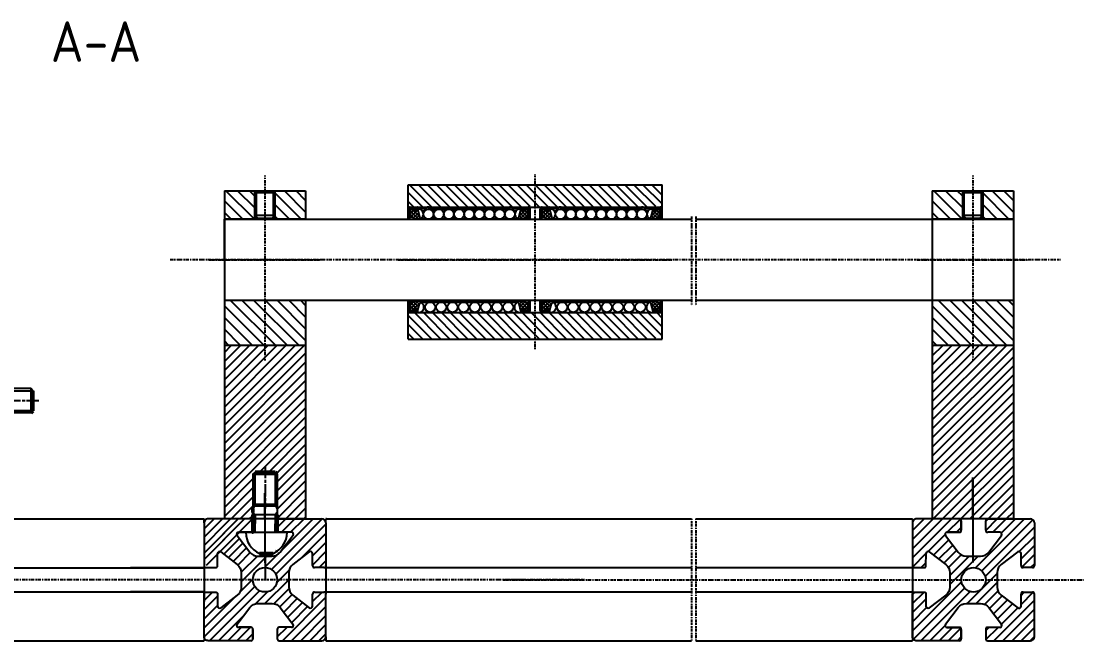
# Model space of a CAD drawing. Header units: millimetres. Extents: x -3388 to 4307, y 243 to 4457.
# Drawn here: x -15 to 508, y 1358 to 1663 of the extents above; entities that cross this region are included whole.
import ezdxf

# ---------------------------------------------------------------- set-up
doc = ezdxf.new("R2010")
doc.units = ezdxf.units.MM
for name, pattern in [('AM_ISO08W050', [18, 12, -1.5, 3, -1.5]), ('AM_ISO08W050x2', [9, 6, -0.75, 1.5, -0.75]), ('AUSGEZOGEN', [0]), ('STRICHPUNKT', [1, 0.5, -0.25, 0, -0.25])]:
    doc.linetypes.add(name, pattern=pattern)
for name, color, linetype, lineweight in [('AM_0N', 7, 'Continuous', 50), ('AM_4N', 3, 'Continuous', 25), ('AM_7N', 4, 'AM_ISO08W050', 25), ('osie', 2, 'STRICHPUNKT', 25)]:
    doc.layers.add(name, color=color, linetype=linetype, lineweight=lineweight)
for name, color, linetype in [('L2STAR', 2, 'AUSGEZOGEN'), ('L5STAR', 7, 'AUSGEZOGEN'), ('M2STAR', 2, 'STRICHPUNKT'), ('S2STAR', 2, 'AUSGEZOGEN')]:
    doc.layers.add(name, color=color, linetype=linetype)
doc.styles.get("Standard").update_dxf_attribs({"font": 'geniso.shx'})

# ---------------------------------------------------------------- blocks, each defined once
blk = doc.blocks.new('R102924044_11')
at = {"layer": 'L5STAR'}
for p, q in [((-62.5, 76), (62.5, 76)), ((-62.5, 59), (-62.5, 76)), ((62.5, 59), (62.5, 76)), ((-62.5, 65), (62.5, 65)), ((-61.75, 59), (-61.75, 63.75)), ((-57.5, 64.25), (-61.25, 64.25)), ((-60.75, 64.25), (-60.65, 63.87)), ((-57.8, 63.5), (-60.17, 63.5)), ((-58, 64.25), (-58, 65)), ((-58, 64.25), (-56.59, 59)), ((-52.5, 64), (-12.5, 64)), ((-7, 64.25), (-8.41, 59)), ((-7.5, 64.25), (-3.75, 64.25)), ((-7.2, 63.5), (-4.83, 63.5)), ((-7, 64.25), (-7, 65)), ((-4.25, 64.25), (-4.35, 63.87)), ((-3.25, 59), (-3.25, 63.75)), ((-2.5, 59), (-2.5, 64)), ((2.5, 59), (2.5, 64)), ((3.25, 59), (3.25, 63.75)), ((7.5, 64.25), (3.75, 64.25)), ((4.25, 64.25), (4.35, 63.87)), ((7.2, 63.5), (4.83, 63.5)), ((7, 64.25), (7, 65)), ((7, 64.25), (8.41, 59)), ((12.5, 64), (52.5, 64)), ((58, 64.25), (56.59, 59)), ((57.5, 64.25), (61.25, 64.25)), ((57.8, 63.5), (60.17, 63.5)), ((58, 64.25), (58, 65)), ((60.75, 64.25), (60.65, 63.87)), ((61.75, 59), (61.75, 63.75)), ((-62.5, 59.25), (-61.75, 59.25)), ((-60.63, 60), (-61.75, 60)), ((-60.15, 59.63), (-59.98, 59)), ((-60.05, 59.25), (-56.66, 59.25)), ((-56.41, 59.25), (-53.59, 59.25)), ((-51.41, 59.25), (-48.59, 59.25)), ((-46.41, 59.25), (-43.59, 59.25)), ((-41.41, 59.25), (-38.59, 59.25)), ((-36.41, 59.25), (-33.59, 59.25)), ((-31.41, 59.25), (-28.59, 59.25)), ((-26.41, 59.25), (-23.59, 59.25)), ((-21.41, 59.25), (-18.59, 59.25)), ((-16.41, 59.25), (-13.59, 59.25)), ((-11.41, 59.25), (-8.59, 59.25)), ((-8.34, 59.25), (-4.95, 59.25)), ((-4.85, 59.63), (-5.02, 59)), ((-4.37, 60), (-3.25, 60)), ((-3.25, 59.25), (-2.5, 59.25)), ((2.5, 59.25), (3.25, 59.25)), ((4.37, 60), (3.25, 60)), ((4.85, 59.63), (5.02, 59)), ((4.95, 59.25), (8.34, 59.25)), ((8.59, 59.25), (11.41, 59.25)), ((13.59, 59.25), (16.41, 59.25)), ((18.59, 59.25), (21.41, 59.25)), ((23.59, 59.25), (26.41, 59.25)), ((28.59, 59.25), (31.41, 59.25)), ((33.59, 59.25), (36.41, 59.25)), ((38.59, 59.25), (41.41, 59.25)), ((43.59, 59.25), (46.41, 59.25)), ((48.59, 59.25), (51.41, 59.25)), ((53.59, 59.25), (56.41, 59.25)), ((56.66, 59.25), (60.05, 59.25)), ((60.15, 59.63), (59.98, 59)), ((60.63, 60), (61.75, 60)), ((61.75, 59.25), (62.5, 59.25)), ((-62.5, 0), (-62.5, 19)), ((-62.5, 18.75), (-61.75, 18.75)), ((-61.75, 19), (-61.75, 14.25)), ((-60.63, 18), (-61.75, 18)), ((-60.15, 18.37), (-59.98, 19)), ((-60.05, 18.75), (-4.95, 18.75)), ((-58, 13.75), (-57.02, 17.4)), ((-56.06, 18.14), (-8.94, 18.14)), ((-7, 13.75), (-7.98, 17.4)), ((-4.85, 18.37), (-5.02, 19)), ((-4.37, 18), (-3.25, 18)), ((-3.25, 19), (-3.25, 14.25)), ((-3.25, 18.75), (-2.5, 18.75)), ((-2.5, 14), (-2.5, 19)), ((2.5, 14), (2.5, 19)), ((2.5, 18.75), (3.25, 18.75)), ((3.25, 19), (3.25, 14.25)), ((4.37, 18), (3.25, 18)), ((4.85, 18.37), (5.02, 19)), ((4.95, 18.75), (60.05, 18.75)), ((7, 13.75), (7.98, 17.4)), ((8.94, 18.14), (56.06, 18.14)), ((58, 13.75), (57.02, 17.4)), ((60.15, 18.37), (59.98, 19)), ((60.63, 18), (61.75, 18)), ((61.75, 19), (61.75, 14.25)), ((61.75, 18.75), (62.5, 18.75)), ((62.5, 0), (62.5, 19)), ((-62.5, 13), (62.5, 13)), ((-58, 13.75), (-61.25, 13.75)), ((-60.75, 13.75), (-60.65, 14.13)), ((-57.8, 14.5), (-60.17, 14.5)), ((-58, 13.75), (-58, 13)), ((-56.75, 13.19), (-56.75, 13)), ((-8.25, 13.19), (-8.25, 13)), ((-7.2, 14.5), (-4.83, 14.5)), ((-7, 13.75), (-7, 13)), ((-7, 13.75), (-3.75, 13.75)), ((-4.25, 13.75), (-4.35, 14.13)), ((7, 13.75), (3.75, 13.75)), ((4.25, 13.75), (4.35, 14.13)), ((7.2, 14.5), (4.83, 14.5)), ((7, 13.75), (7, 13)), ((8.25, 13.19), (8.25, 13)), ((56.75, 13.19), (56.75, 13)), ((57.8, 14.5), (60.17, 14.5)), ((58, 13.75), (58, 13)), ((58, 13.75), (61.25, 13.75)), ((60.75, 13.75), (60.65, 14.13)), ((-62.5, 0), (62.5, 0))]:
    blk.add_line(p, q, dxfattribs=at)
for centre in [(-52.5, 61.5), (-47.5, 61.5), (-42.5, 61.5), (-37.5, 61.5), (-32.5, 61.5), (-27.5, 61.5), (-22.5, 61.5), (-17.5, 61.5), (-12.5, 61.5), (12.5, 61.5), (17.5, 61.5), (22.5, 61.5), (27.5, 61.5), (32.5, 61.5), (37.5, 61.5), (42.5, 61.5), (47.5, 61.5), (52.5, 61.5), (-51.75, 15.64), (-46.25, 15.64), (-40.75, 15.64), (-35.25, 15.64), (-29.75, 15.64), (-24.25, 15.64), (-18.75, 15.64), (-13.25, 15.64), (13.25, 15.64), (18.75, 15.64), (24.25, 15.64), (29.75, 15.64), (35.25, 15.64), (40.75, 15.64), (46.25, 15.64), (51.75, 15.64)]:
    blk.add_circle(centre, 2.5, dxfattribs=at)
for centre, radius, start, end in [((-61.5, 64), 1, 90, 180), ((-61.25, 63.75), 0.5, 90, 180), ((-60.17, 64), 0.5, 195, 270), ((-57.5, 61.5), 2.5, 290.2508, 99.7492), ((-57.5, 79.25), 15, 270, 286.835), ((-57.5, 79.25), 15.94, 275.8794, 285.732), ((-52.43, 62.5), 2.5, 90, 106.835), ((-52, 64.5), 0.5, 90, 270), ((-13, 64.5), 0.5, 270, 90), ((-12.57, 62.5), 2.5, 73.165, 90), ((-7.5, 79.25), 15, 253.165, 270), ((-7.5, 79.25), 15.94, 254.268, 264.1206), ((-7.5, 61.5), 2.5, 80.2508, 249.7492), ((-4.83, 64), 0.5, 270, 345), ((-3.75, 63.75), 0.5, 0, 90), ((-3.5, 64), 1, 0, 90), ((3.5, 64), 1, 90, 180), ((3.75, 63.75), 0.5, 90, 180), ((4.83, 64), 0.5, 195, 270), ((7.5, 61.5), 2.5, 290.2508, 99.7492), ((7.5, 79.25), 15, 270, 286.835), ((7.5, 79.25), 15.94, 275.8794, 285.732), ((12.57, 62.5), 2.5, 90, 106.835), ((13, 64.5), 0.5, 90, 270), ((52, 64.5), 0.5, 270, 90), ((52.43, 62.5), 2.5, 73.165, 90), ((57.5, 79.25), 15, 253.165, 270), ((57.5, 79.25), 15.94, 254.268, 264.1206), ((57.5, 61.5), 2.5, 80.2508, 249.7492), ((60.17, 64), 0.5, 270, 345), ((61.25, 63.75), 0.5, 0, 90), ((61.5, 64), 1, 0, 90), ((-60.63, 59.5), 0.5, 15, 90), ((-4.37, 59.5), 0.5, 90, 165), ((4.37, 59.5), 0.5, 15, 90), ((60.63, 59.5), 0.5, 90, 165), ((-60.63, 18.5), 0.5, 270, 345), ((-57.25, 15.64), 2.5, 252.5424, 72.8805), ((-56.06, 17.14), 1, 90, 165), ((-7.75, 15.64), 2.5, 107.1195, 287.4576), ((-8.94, 17.14), 1, 15, 90), ((-4.37, 18.5), 0.5, 195, 270), ((4.37, 18.5), 0.5, 270, 345), ((7.75, 15.64), 2.5, 252.5424, 72.8805), ((8.94, 17.14), 1, 90, 165), ((57.25, 15.64), 2.5, 107.1195, 287.4576), ((56.06, 17.14), 1, 15, 90), ((60.63, 18.5), 0.5, 195, 270), ((-61.5, 14), 1, 180, 270), ((-61.25, 14.25), 0.5, 180, 270), ((-60.17, 14), 0.5, 90, 165), ((-4.83, 14), 0.5, 15, 90), ((-3.75, 14.25), 0.5, 270, 0), ((-3.5, 14), 1, 270, 0), ((3.5, 14), 1, 180, 270), ((3.75, 14.25), 0.5, 180, 270), ((4.83, 14), 0.5, 90, 165), ((60.17, 14), 0.5, 15, 90), ((61.25, 14.25), 0.5, 270, 0), ((61.5, 14), 1, 270, 0)]:
    blk.add_arc(centre, radius, start, end, dxfattribs=at)
at = {"layer": 'M2STAR'}
for p, q in [((0, -5), (0, 81)), ((-67.5, 39), (67.5, 39))]:
    blk.add_line(p, q, dxfattribs=at)
at = {"layer": 'S2STAR'}
for p, q in [((-50.89, 65), (-61.89, 76)), ((-46.47, 65), (-57.47, 76)), ((-42.05, 65), (-53.05, 76)), ((-37.63, 65), (-48.63, 76)), ((-33.21, 65), (-44.21, 76)), ((-28.79, 65), (-39.79, 76)), ((-24.37, 65), (-35.37, 76)), ((-19.95, 65), (-30.95, 76)), ((-15.53, 65), (-26.53, 76)), ((-11.11, 65), (-22.11, 76)), ((-6.69, 65), (-17.69, 76)), ((-2.5, 65.23), (-13.27, 76)), ((2.15, 65), (-8.85, 76)), ((6.57, 65), (-4.43, 76)), ((10.99, 65), (-0.01, 76)), ((15.41, 65), (4.41, 76)), ((19.82, 65), (8.82, 76)), ((24.24, 65), (13.24, 76)), ((28.66, 65), (17.66, 76)), ((33.08, 65), (22.08, 76)), ((37.5, 65), (26.5, 76)), ((41.92, 65), (30.92, 76)), ((46.34, 65), (35.34, 76)), ((50.76, 65), (39.76, 76)), ((55.18, 65), (44.18, 76)), ((59.37, 65.23), (48.6, 76)), ((62.5, 66.52), (53.02, 76)), ((62.5, 70.94), (57.44, 76)), ((62.5, 75.36), (61.86, 76)), ((-55.31, 65), (-62.5, 72.19)), ((-59.72, 65), (-62.5, 67.78)), ((-61.75, 62.5), (-62.5, 63.25)), ((-61.75, 63.39), (-62.43, 64.07)), ((-61.59, 64.11), (-62.2, 64.72)), ((-61.75, 63.22), (-60.74, 64.23)), ((-61.75, 61.45), (-59.7, 63.5)), ((-57.62, 59.25), (-61.75, 63.38)), ((-60.85, 64.25), (-61.55, 64.95)), ((-61.44, 60), (-57.94, 63.5)), ((-60.71, 64.11), (-60.85, 64.25)), ((-59.96, 64.25), (-60.71, 65)), ((-56.96, 60.36), (-60.1, 63.5)), ((-59.08, 64.25), (-59.83, 65)), ((-58.19, 64.25), (-58.94, 65)), ((-57.6, 62.77), (-58.33, 63.5)), ((-58, 64.94), (-58.06, 65)), ((-52.48, 64.36), (-51.84, 65)), ((-51.78, 64), (-50.78, 65)), ((-50.72, 64), (-49.72, 65)), ((-49.66, 64), (-48.66, 65)), ((-48.59, 64), (-47.59, 65)), ((-47.53, 64), (-46.53, 65)), ((-46.47, 64), (-45.47, 65)), ((-45.41, 64), (-44.41, 65)), ((-44.35, 64), (-43.35, 65)), ((-43.29, 64), (-42.29, 65)), ((-42.23, 64), (-41.23, 65)), ((-41.17, 64), (-40.17, 65)), ((-40.11, 64), (-39.11, 65)), ((-39.05, 64), (-38.05, 65)), ((-37.99, 64), (-36.99, 65)), ((-36.93, 64), (-35.93, 65)), ((-35.87, 64), (-34.87, 65)), ((-34.81, 64), (-33.81, 65)), ((-33.75, 64), (-32.75, 65)), ((-32.69, 64), (-31.69, 65)), ((-31.62, 64), (-30.62, 65)), ((-30.56, 64), (-29.56, 65)), ((-29.5, 64), (-28.5, 65)), ((-28.44, 64), (-27.44, 65)), ((-27.38, 64), (-26.38, 65)), ((-26.32, 64), (-25.32, 65)), ((-25.26, 64), (-24.26, 65)), ((-24.2, 64), (-23.2, 65)), ((-23.14, 64), (-22.14, 65)), ((-22.08, 64), (-21.08, 65)), ((-21.02, 64), (-20.02, 65)), ((-19.96, 64), (-18.96, 65)), ((-18.9, 64), (-17.9, 65)), ((-17.84, 64), (-16.84, 65)), ((-16.78, 64), (-15.78, 65)), ((-15.71, 64), (-14.71, 65)), ((-14.65, 64), (-13.65, 65)), ((-13.59, 64), (-12.7, 64.9)), ((-8.04, 60.36), (-4.9, 63.5)), ((-7.4, 62.77), (-6.67, 63.5)), ((-7.38, 59.25), (-3.25, 63.38)), ((-3.56, 60), (-7.06, 63.5)), ((-6.93, 64.25), (-7, 64.32)), ((-6.05, 64.25), (-6.8, 65)), ((-5.16, 64.25), (-5.91, 65)), ((-3.25, 61.45), (-5.3, 63.5)), ((-4.28, 64.25), (-5.03, 65)), ((-4.29, 64.11), (-4.15, 64.25)), ((-3.25, 63.22), (-4.26, 64.23)), ((-2.5, 63.36), (-4.14, 65)), ((-2.5, 62.47), (-3.25, 63.22)), ((3.25, 62.5), (2.5, 63.25)), ((3.25, 63.39), (2.57, 64.07)), ((3.41, 64.11), (2.8, 64.72)), ((3.25, 63.22), (4.26, 64.23)), ((3.25, 61.45), (5.3, 63.5)), ((7.38, 59.25), (3.25, 63.38)), ((4.15, 64.25), (3.45, 64.95)), ((3.56, 60), (7.06, 63.5)), ((4.29, 64.11), (4.15, 64.25)), ((5.04, 64.25), (4.29, 65)), ((8.04, 60.36), (4.9, 63.5)), ((5.92, 64.25), (5.17, 65)), ((6.81, 64.25), (6.06, 65)), ((7.4, 62.77), (6.67, 63.5)), ((7, 64.94), (6.94, 65)), ((12.52, 64.36), (13.16, 65)), ((13.22, 64), (14.22, 65)), ((14.28, 64), (15.28, 65)), ((15.34, 64), (16.34, 65)), ((16.41, 64), (17.41, 65)), ((17.47, 64), (18.47, 65)), ((18.53, 64), (19.53, 65)), ((19.59, 64), (20.59, 65)), ((20.65, 64), (21.65, 65)), ((21.71, 64), (22.71, 65)), ((22.77, 64), (23.77, 65)), ((23.83, 64), (24.83, 65)), ((24.89, 64), (25.89, 65)), ((25.95, 64), (26.95, 65)), ((27.01, 64), (28.01, 65)), ((28.07, 64), (29.07, 65)), ((29.13, 64), (30.13, 65)), ((30.19, 64), (31.19, 65)), ((31.25, 64), (32.25, 65)), ((32.31, 64), (33.31, 65)), ((33.38, 64), (34.38, 65)), ((34.44, 64), (35.44, 65)), ((35.5, 64), (36.5, 65)), ((36.56, 64), (37.56, 65)), ((37.62, 64), (38.62, 65)), ((38.68, 64), (39.68, 65)), ((39.74, 64), (40.74, 65)), ((40.8, 64), (41.8, 65)), ((41.86, 64), (42.86, 65)), ((42.92, 64), (43.92, 65)), ((43.98, 64), (44.98, 65)), ((45.04, 64), (46.04, 65)), ((46.1, 64), (47.1, 65)), ((47.16, 64), (48.16, 65)), ((48.22, 64), (49.22, 65)), ((49.29, 64), (50.29, 65)), ((50.35, 64), (51.35, 65)), ((51.41, 64), (52.3, 64.9)), ((56.96, 60.36), (60.1, 63.5)), ((57.6, 62.77), (58.33, 63.5)), ((57.62, 59.25), (61.75, 63.38)), ((61.44, 60), (57.94, 63.5)), ((58.07, 64.25), (58, 64.32)), ((58.95, 64.25), (58.2, 65)), ((59.84, 64.25), (59.09, 65)), ((61.75, 61.45), (59.7, 63.5)), ((60.72, 64.25), (59.97, 65)), ((60.71, 64.11), (60.85, 64.25)), ((61.75, 63.22), (60.74, 64.23)), ((62.5, 63.36), (60.86, 65)), ((62.5, 62.47), (61.75, 63.22)), ((-61.75, 61.62), (-62.5, 62.37)), ((-61.75, 60.73), (-62.5, 61.48)), ((-61.75, 59.85), (-62.5, 60.6)), ((-62.03, 59.25), (-62.5, 59.72)), ((-59.38, 59.25), (-61.75, 61.62)), ((-60.13, 59.54), (-57.45, 62.21)), ((-58.65, 59.25), (-57.08, 60.82)), ((-56.88, 59.25), (-56.71, 59.43)), ((-8.12, 59.25), (-8.29, 59.43)), ((-6.35, 59.25), (-7.92, 60.82)), ((-4.87, 59.54), (-7.55, 62.21)), ((-5.62, 59.25), (-3.25, 61.62)), ((-2.5, 61.59), (-3.25, 62.34)), ((-2.5, 60.7), (-3.25, 61.45)), ((-2.5, 59.82), (-3.25, 60.57)), ((-2.81, 59.25), (-3.25, 59.69)), ((3.25, 61.62), (2.5, 62.37)), ((3.25, 60.73), (2.5, 61.48)), ((3.25, 59.85), (2.5, 60.6)), ((2.97, 59.25), (2.5, 59.72)), ((5.62, 59.25), (3.25, 61.62)), ((4.87, 59.54), (7.55, 62.21)), ((6.35, 59.25), (7.92, 60.82)), ((8.12, 59.25), (8.29, 59.43)), ((56.88, 59.25), (56.71, 59.43)), ((58.65, 59.25), (57.08, 60.82)), ((60.13, 59.54), (57.45, 62.21)), ((59.38, 59.25), (61.75, 61.62)), ((62.5, 61.59), (61.75, 62.34)), ((62.5, 60.7), (61.75, 61.45)), ((62.5, 59.82), (61.75, 60.57)), ((62.19, 59.25), (61.75, 59.69)), ((-61.75, 17.42), (-62.5, 18.17)), ((-61.75, 16.54), (-62.5, 17.29)), ((-61.75, 15.66), (-62.5, 16.41)), ((-61.75, 18.31), (-62.19, 18.75)), ((-57.62, 18.75), (-61.75, 14.62)), ((-59.38, 18.75), (-61.75, 16.38)), ((-61.75, 16.55), (-59.7, 14.5)), ((-61.44, 18), (-57.94, 14.5)), ((-60.13, 18.46), (-57.45, 15.79)), ((-56.85, 17.75), (-60.1, 14.5)), ((-58.65, 18.75), (-57.08, 17.18)), ((-56.88, 18.75), (-56.25, 18.12)), ((-55.85, 18.75), (-56.67, 17.93)), ((-55.12, 18.75), (-54.51, 18.14)), ((-54.08, 18.75), (-54.69, 18.14)), ((-53.35, 18.75), (-52.74, 18.14)), ((-52.31, 18.75), (-52.92, 18.14)), ((-51.58, 18.75), (-50.97, 18.14)), ((-50.55, 18.75), (-51.16, 18.14)), ((-49.81, 18.75), (-49.2, 18.14)), ((-48.78, 18.75), (-49.39, 18.14)), ((-48.04, 18.75), (-47.43, 18.14)), ((-47.01, 18.75), (-47.62, 18.14)), ((-46.28, 18.75), (-45.67, 18.14)), ((-45.24, 18.75), (-45.85, 18.14)), ((-44.51, 18.75), (-43.9, 18.14)), ((-43.47, 18.75), (-44.09, 18.14)), ((-42.74, 18.75), (-42.13, 18.14)), ((-41.71, 18.75), (-42.32, 18.14)), ((-40.97, 18.75), (-40.36, 18.14)), ((-39.94, 18.75), (-40.55, 18.14)), ((-39.21, 18.75), (-38.6, 18.14)), ((-38.17, 18.75), (-38.78, 18.14)), ((-37.44, 18.75), (-36.83, 18.14)), ((-36.4, 18.75), (-37.01, 18.14)), ((-35.67, 18.75), (-35.06, 18.14)), ((-34.64, 18.75), (-35.25, 18.14)), ((-33.9, 18.75), (-33.29, 18.14)), ((-32.87, 18.75), (-33.48, 18.14)), ((-32.14, 18.75), (-31.52, 18.14)), ((-31.1, 18.75), (-31.71, 18.14)), ((-30.37, 18.75), (-29.76, 18.14)), ((-29.33, 18.75), (-29.94, 18.14)), ((-28.6, 18.75), (-27.99, 18.14)), ((-27.56, 18.75), (-28.18, 18.14)), ((-26.83, 18.75), (-26.22, 18.14)), ((-25.8, 18.75), (-26.41, 18.14)), ((-25.06, 18.75), (-24.45, 18.14)), ((-24.03, 18.75), (-24.64, 18.14)), ((-23.3, 18.75), (-22.69, 18.14)), ((-22.26, 18.75), (-22.87, 18.14)), ((-21.53, 18.75), (-20.92, 18.14)), ((-20.49, 18.75), (-21.1, 18.14)), ((-19.76, 18.75), (-19.15, 18.14)), ((-18.73, 18.75), (-19.34, 18.14)), ((-17.99, 18.75), (-17.38, 18.14)), ((-16.96, 18.75), (-17.57, 18.14)), ((-16.23, 18.75), (-15.61, 18.14)), ((-15.19, 18.75), (-15.8, 18.14)), ((-14.46, 18.75), (-13.85, 18.14)), ((-13.42, 18.75), (-14.03, 18.14)), ((-12.69, 18.75), (-12.08, 18.14)), ((-11.66, 18.75), (-12.27, 18.14)), ((-10.92, 18.75), (-10.31, 18.14)), ((-9.89, 18.75), (-10.5, 18.14)), ((-9.15, 18.75), (-8.34, 17.94)), ((-8.12, 18.75), (-8.73, 18.14)), ((-8.14, 17.74), (-4.9, 14.5)), ((-6.35, 18.75), (-7.92, 17.18)), ((-4.87, 18.46), (-7.55, 15.79)), ((-7.39, 18.75), (-3.25, 14.61)), ((-3.57, 18), (-7.07, 14.5)), ((-5.62, 18.75), (-3.25, 16.38)), ((-3.25, 16.55), (-5.3, 14.5)), ((-2.5, 17.39), (-3.25, 18.14)), ((-2.5, 16.51), (-3.25, 17.26)), ((-2.5, 15.63), (-3.25, 16.38)), ((-2.5, 18.28), (-2.97, 18.75)), ((3.25, 17.42), (2.5, 18.17)), ((3.25, 16.54), (2.5, 17.29)), ((3.25, 15.66), (2.5, 16.41)), ((3.25, 18.31), (2.81, 18.75)), ((5.62, 18.75), (3.25, 16.38)), ((7.38, 18.75), (3.25, 14.62)), ((3.25, 16.55), (5.3, 14.5)), ((3.56, 18), (7.06, 14.5)), ((4.87, 18.46), (7.55, 15.79)), ((8.15, 17.75), (4.9, 14.5)), ((6.35, 18.75), (7.92, 17.18)), ((8.12, 18.75), (8.75, 18.12)), ((9.15, 18.75), (8.33, 17.93)), ((9.88, 18.75), (10.49, 18.14)), ((10.92, 18.75), (10.31, 18.14)), ((11.65, 18.75), (12.26, 18.14)), ((12.69, 18.75), (12.08, 18.14)), ((13.42, 18.75), (14.03, 18.14)), ((14.45, 18.75), (13.84, 18.14)), ((15.19, 18.75), (15.8, 18.14)), ((16.22, 18.75), (15.61, 18.14)), ((16.96, 18.75), (17.57, 18.14)), ((17.99, 18.75), (17.38, 18.14)), ((18.72, 18.75), (19.33, 18.14)), ((19.76, 18.75), (19.15, 18.14)), ((20.49, 18.75), (21.1, 18.14)), ((21.53, 18.75), (20.91, 18.14)), ((22.26, 18.75), (22.87, 18.14)), ((23.29, 18.75), (22.68, 18.14)), ((24.03, 18.75), (24.64, 18.14)), ((25.06, 18.75), (24.45, 18.14)), ((25.79, 18.75), (26.4, 18.14)), ((26.83, 18.75), (26.22, 18.14)), ((27.56, 18.75), (28.17, 18.14)), ((28.6, 18.75), (27.99, 18.14)), ((29.33, 18.75), (29.94, 18.14)), ((30.36, 18.75), (29.75, 18.14)), ((31.1, 18.75), (31.71, 18.14)), ((32.13, 18.75), (31.52, 18.14)), ((32.86, 18.75), (33.48, 18.14)), ((33.9, 18.75), (33.29, 18.14)), ((34.63, 18.75), (35.24, 18.14)), ((35.67, 18.75), (35.06, 18.14)), ((36.4, 18.75), (37.01, 18.14)), ((37.44, 18.75), (36.82, 18.14)), ((38.17, 18.75), (38.78, 18.14)), ((39.2, 18.75), (38.59, 18.14)), ((39.94, 18.75), (40.55, 18.14)), ((40.97, 18.75), (40.36, 18.14)), ((41.7, 18.75), (42.31, 18.14)), ((42.74, 18.75), (42.13, 18.14)), ((43.47, 18.75), (44.08, 18.14)), ((44.51, 18.75), (43.9, 18.14)), ((45.24, 18.75), (45.85, 18.14)), ((46.27, 18.75), (45.66, 18.14)), ((47.01, 18.75), (47.62, 18.14)), ((48.04, 18.75), (47.43, 18.14)), ((48.77, 18.75), (49.39, 18.14)), ((49.81, 18.75), (49.2, 18.14)), ((50.54, 18.75), (51.15, 18.14)), ((51.58, 18.75), (50.97, 18.14)), ((52.31, 18.75), (52.92, 18.14)), ((53.34, 18.75), (52.73, 18.14)), ((54.08, 18.75), (54.69, 18.14)), ((55.11, 18.75), (54.5, 18.14)), ((55.85, 18.75), (56.66, 17.94)), ((56.88, 18.75), (56.27, 18.14)), ((56.86, 17.74), (60.1, 14.5)), ((58.65, 18.75), (57.08, 17.18)), ((60.13, 18.46), (57.45, 15.79)), ((57.61, 18.75), (61.75, 14.61)), ((61.43, 18), (57.93, 14.5)), ((59.38, 18.75), (61.75, 16.38)), ((61.75, 16.55), (59.7, 14.5)), ((62.5, 17.39), (61.75, 18.14)), ((62.5, 16.51), (61.75, 17.26)), ((62.5, 15.63), (61.75, 16.38)), ((62.5, 18.28), (62.03, 18.75)), ((-61.75, 14.77), (-62.5, 15.52)), ((-60.86, 13), (-62.5, 14.64)), ((-50.89, 0), (-62.5, 11.61)), ((-61.75, 14.78), (-60.74, 13.77)), ((-60.71, 13.89), (-60.85, 13.75)), ((-59.98, 13), (-60.73, 13.75)), ((-59.09, 13), (-59.84, 13.75)), ((-46.47, 0), (-59.47, 13)), ((-58.21, 13), (-58.96, 13.75)), ((-57.6, 15.23), (-58.33, 14.5)), ((-58, 13.67), (-58.08, 13.75)), ((-42.05, 0), (-55.05, 13)), ((-37.63, 0), (-50.63, 13)), ((-33.21, 0), (-46.21, 13)), ((-28.79, 0), (-41.79, 13)), ((-24.37, 0), (-37.37, 13)), ((-19.95, 0), (-32.95, 13)), ((-15.53, 0), (-28.53, 13)), ((-11.11, 0), (-24.11, 13)), ((-6.69, 0), (-19.69, 13)), ((-2.5, 0.23), (-15.27, 13)), ((2.15, 0), (-10.85, 13)), ((-7.39, 15.22), (-6.67, 14.5)), ((-6.06, 13), (-6.81, 13.75)), ((6.57, 0), (-6.43, 13)), ((-5.18, 13), (-5.93, 13.75)), ((-4.29, 13), (-5.04, 13.75)), ((-3.25, 14.78), (-4.26, 13.77)), ((-3.41, 13), (-4.16, 13.75)), ((-2.81, 13.28), (-3.41, 13.88)), ((-2.5, 14.74), (-3.25, 15.49)), ((-2.51, 13.87), (-3.25, 14.61)), ((10.99, 0), (-2.01, 13)), ((15.41, 0), (2.41, 13)), ((3.25, 14.77), (2.5, 15.52)), ((4.14, 13), (2.5, 14.64)), ((3.25, 14.78), (4.26, 13.77)), ((4.29, 13.89), (4.15, 13.75)), ((5.02, 13), (4.27, 13.75)), ((5.91, 13), (5.16, 13.75)), ((6.79, 13), (6.04, 13.75)), ((7.4, 15.23), (6.67, 14.5)), ((19.82, 0), (6.82, 13)), ((7, 13.67), (6.92, 13.75)), ((24.24, 0), (11.24, 13)), ((28.66, 0), (15.66, 13)), ((33.08, 0), (20.08, 13)), ((37.5, 0), (24.5, 13)), ((41.92, 0), (28.92, 13)), ((46.34, 0), (33.34, 13)), ((50.76, 0), (37.76, 13)), ((55.18, 0), (42.18, 13)), ((59.37, 0.23), (46.6, 13)), ((62.5, 1.52), (51.02, 13)), ((62.5, 5.94), (55.44, 13)), ((57.61, 15.22), (58.33, 14.5)), ((58.06, 13), (58, 13.06)), ((58.94, 13), (58.19, 13.75)), ((59.82, 13), (59.07, 13.75)), ((62.5, 10.36), (59.86, 13)), ((60.71, 13), (59.96, 13.75)), ((61.75, 14.78), (60.74, 13.77)), ((61.59, 13), (60.84, 13.75)), ((62.19, 13.28), (61.59, 13.88)), ((62.5, 14.74), (61.75, 15.49)), ((62.49, 13.87), (61.75, 14.61)), ((-55.31, 0), (-62.5, 7.19)), ((-59.72, 0), (-62.5, 2.78))]:
    blk.add_line(p, q, dxfattribs=at)
blk = doc.blocks.new('R105804000_21')
at = {"layer": 'L2STAR'}
for p, q in [((-5, 75.25), (-5, 76)), ((-4.25, 63.25), (-4.25, 76)), ((4.25, 63.25), (4.25, 76)), ((5, 75.25), (5, 76)), ((-5, 62), (-5, 64)), ((5, 62), (5, 64))]:
    blk.add_line(p, q, dxfattribs=at)
at = {"layer": 'L5STAR'}
for p, q in [((-20, 76), (-20, 0)), ((-20, 76), (20, 76)), ((-5, 75.25), (-4.25, 76)), ((-5, 75.25), (5, 75.25)), ((-5, 64), (-5, 75.25)), ((-4.25, 76), (4.25, 76)), ((4.25, 76), (5, 75.25)), ((5, 64), (5, 75.25)), ((20, 76), (20, 0)), ((-5, 64), (-3.5, 62.5)), ((-5, 64), (5, 64)), ((-4.25, 62), (-4.25, 63.25)), ((5, 64), (3.5, 62.5)), ((4.25, 62), (4.25, 63.25)), ((20, 62), (-20, 62)), ((-3.5, 62.5), (3.5, 62.5)), ((20, 22), (-20, 22)), ((-20, 0), (20, 0))]:
    blk.add_line(p, q, dxfattribs=at)
at = {"layer": 'M2STAR'}
for p, q in [((0, 83.5), (0, -7.5)), ((-27.5, 42), (27.5, 42))]:
    blk.add_line(p, q, dxfattribs=at)
at = {"layer": 'S2STAR'}
for p, q in [((-5.19, 62), (-19.19, 76)), ((-5, 67.55), (-13.45, 76)), ((-5, 73.3), (-7.7, 76)), ((17.79, 62), (5, 74.79)), ((20, 65.53), (9.53, 76)), ((20, 71.28), (15.28, 76)), ((-10.94, 62), (-20, 71.06)), ((12.04, 62), (5, 69.04)), ((-16.68, 62), (-20, 65.32)), ((6.3, 62), (4.65, 63.65)), ((5.1, 0), (-16.9, 22)), ((10.85, 0), (-11.15, 22)), ((16.59, 0), (-5.41, 22)), ((20, 2.34), (0.34, 22)), ((20, 8.08), (6.08, 22)), ((20, 13.83), (11.83, 22)), ((20, 19.57), (17.57, 22)), ((-0.64, 0), (-20, 19.36)), ((-6.39, 0), (-20, 13.61)), ((-12.13, 0), (-20, 7.87)), ((-17.88, 0), (-20, 2.12))]:
    blk.add_line(p, q, dxfattribs=at)
blk = doc.blocks.new('profil Al 12 (60)')
for p, q in [((274, 1404.43), (274, 1409.03)), ((274, 1409.03), (274, 1404.43)), ((286, 1404.43), (286, 1409.03)), ((287, 1410.03), (308, 1410.03)), ((310, 1408.03), (310, 1387.03)), ((267.03, 1403.43), (273, 1403.43)), ((273, 1403.43), (267.03, 1403.43)), ((292.97, 1403.43), (287, 1403.43)), ((303.4, 1387.03), (303.42, 1392.97)), ((309, 1386.03), (304.4, 1386.03)), ((303.4, 1366.94), (303.4, 1373.01)), ((304.4, 1374.01), (309, 1374.01)), ((310, 1352.01), (310, 1373.01)), ((267.03, 1356.61), (273, 1356.61)), ((273, 1356.61), (267.03, 1356.61)), ((274, 1355.61), (274, 1351.01)), ((274, 1351.01), (274, 1355.61)), ((286, 1355.61), (286, 1351)), ((292.97, 1356.61), (287, 1356.61)), ((287, 1350.01), (308, 1350.01))]:
    blk.add_line(p, q)
for points in [[(273, 1410.03), (252, 1410.03, 0.414214), (250, 1408.03), (250, 1387.03, 0.414214), (251, 1386.03), (255.6, 1386.03, 0.414214), (256.6, 1387.03), (256.62, 1392.98)], [(266.24, 1401.82), (272.5, 1393.67, 0.232219), (276.45, 1391.72), (283.53, 1391.7, 0.233797), (287.51, 1393.66), (293.77, 1401.82)], [(258.2, 1393.77), (266.35, 1387.51, -0.232219), (268.3, 1383.55), (268.32, 1376.48, -0.233797), (266.36, 1372.5), (258.21, 1366.24)], [(301.8, 1393.77), (293.65, 1387.51, 0.232219), (291.7, 1383.55), (291.68, 1376.48, 0.233797), (293.64, 1372.5), (301.79, 1366.24)], [(273, 1350.01), (252, 1350.01, -0.414214), (250, 1352.01), (250, 1373.01, -0.414214), (251, 1374.01), (255.6, 1374.01, -0.414214), (256.6, 1373.01)], [(266.24, 1358.22), (272.5, 1366.36, -0.232219), (276.45, 1368.31), (283.53, 1368.33, -0.233797), (287.51, 1366.37), (293.77, 1358.21)]]:
    blk.add_lwpolyline(points, format="xyb")
blk.add_lwpolyline([(256.6, 1373.01), (256.6, 1367.04)])
blk.add_circle((280, 1380.02), 6)
for centre, radius, start, end in [((273, 1409.03), 1, 0, 90), ((287, 1409.03), 1, 90, 179.9999), ((308, 1408.03), 2, 0, 90), ((267.03, 1402.43), 1, 90, 217.5686), ((273, 1404.43), 1, 270, 0), ((287, 1404.43), 1, 179.9999, 269.9999), ((292.97, 1402.43), 1, 322.4993, 89.9999), ((257.62, 1392.98), 1, 52.474, 179.9746), ((302.42, 1392.98), 1, 359.9747, 127.5433), ((304.4, 1387.03), 1, 180, 270), ((309, 1387.03), 1, 270, 0), ((304.4, 1373.01), 1, 90, 180), ((309, 1373.01), 1, 360, 90), ((257.6, 1367.04), 1, 179.9747, 307.5433), ((302.4, 1367.03), 1, 232.474, 359.9746), ((267.03, 1357.61), 1, 142.4314, 270), ((273, 1355.61), 1, 0, 90), ((287, 1355.61), 1, 90.0001, 180.0001), ((292.97, 1357.61), 1, 270.0001, 37.5007), ((273, 1351.01), 1, 270, 0), ((287, 1351.01), 1, 180.0001, 270), ((308, 1352.01), 2, 270, 360)]:
    blk.add_arc(centre, radius, start, end)
blk = doc.blocks.new('wpust przesuwny st M12')
blk.add_lwpolyline([(-119.23, 1513.98, 0.301012), (-125.99, 1503.64), (-105.69, 1503.64, 0.301012), (-112.44, 1513.98), (-115.84, 1513.98)], format="xyb", close=True)
blk = doc.blocks.new('śruba z wpustem przesuwnym St M12')
at = {"layer": 'AM_0N'}
for p, q in [((-49.16, 1471.66), (-49.16, 1478.46)), ((-48.08, 1469.77), (-48.17, 1469.86))]:
    blk.add_line(p, q, dxfattribs=at)
blk.add_lwpolyline([(-30.16, 1481.77), (-38.82, 1481.77)], close=True, dxfattribs=at)
for points in [[(-27.16, 1481.77), (-29.08, 1481.77)], [(-25.41, 1469.77), (-25.41, 1481.77)], [(-9.16, 1480.69), (-9.16, 1470.84)], [(-9.16, 1470.84), (-10.1, 1469.77)], [(-30.16, 1469.77), (-38.82, 1469.77)]]:
    blk.add_lwpolyline(points, dxfattribs=at)
at = {"layer": 'AM_4N'}
for points in [[(-10.1, 1481.77), (-25.41, 1481.77), (-27.16, 1481.77), (-25.41, 1480.69), (-9.16, 1480.69), (-10.1, 1481.77), (-10.1, 1469.77), (-25.41, 1469.77), (-27.16, 1469.77), (-29.08, 1469.77), (-30.16, 1469.77), (-30.16, 1481.77), (-29.08, 1481.77), (-30.16, 1480.69), (-38.82, 1480.69)], [(-30.16, 1470.84), (-38.82, 1470.84)], [(-29.08, 1469.77), (-30.16, 1470.84)], [(-25.41, 1470.84), (-27.16, 1469.77)], [(-9.16, 1470.84), (-25.41, 1470.84)]]:
    blk.add_lwpolyline(points, dxfattribs=at)
at = {"layer": 'AM_7N', "linetype": 'AM_ISO08W050x2'}
blk.add_lwpolyline([(-6.16, 1475.77), (-52.16, 1475.77)], dxfattribs=at)
at = {"rotation": 90}
blk.add_blockref('wpust przesuwny st M12', (1464.82, 1590.9), dxfattribs=at)

msp = doc.modelspace()

# ---------------------------------------------------------------- hatches: boundary and pattern name
at = {"layer": 'M2STAR'}
h = msp.add_hatch(dxfattribs=at)
h.set_pattern_fill('ANSI31', color=256)
h.paths.add_polyline_path([(125.18884, 1503.149), (85.18884, 1503.149), (85.18885, 1417.56592), (99.19629, 1417.56592), (99.19857, 1419.59619), (99.19977, 1420.66973), (99.20193, 1422.59619), (99.2039, 1424.34619), (99.22106, 1439.64896), (100.29566, 1440.59497), (110.14858, 1440.58392), (111.22105, 1439.6355), (111.20389, 1424.33273), (111.20193, 1422.58273), (111.19977, 1420.65627), (111.19856, 1419.58273), (111.1963, 1417.56592), (125.18885, 1417.56592)])
h = msp.add_hatch(dxfattribs=at)
h.set_pattern_fill('ANSI31', color=256)
h.paths.add_polyline_path([(473.68145, 1503.149), (433.68145, 1503.149), (433.68146, 1417.5556), (473.68146, 1417.5556)])
at = {"layer": 'S2STAR'}
h = msp.add_hatch(dxfattribs=at)
h.set_pattern_fill('ANSI31', color=256)
h.paths.add_polyline_path([(118.85059, 1380.04327, -0.233797341), (116.89534, 1384.02245), (116.9046, 1387.5556), (111.21059, 1387.5556, -0.414213562), (105.21059, 1381.5556), (105.21059, 1375.85968), (108.73925, 1375.86816, -0.233797341), (112.71799, 1373.91203), (118.978, 1365.75402, -0.621843498), (118.18466, 1364.14525), (112.21249, 1364.14524, 0.414213651), (111.21249, 1363.14524), (111.2125, 1358.54361, 0.413724702), (112.2125, 1357.54527), (133.2125, 1357.54527, 0.41421359), (135.2125, 1359.54527), (135.2125, 1380.54527, 0.414213562), (134.2125, 1381.54527), (129.61251, 1381.54527, 0.414213535), (128.61251, 1380.54527), (128.61251, 1374.66957, -0.647225478), (127.02739, 1373.76597)])
h.paths.add_polyline_path([(105.21059, 1381.5556, -0.414213562), (99.21059, 1387.5556), (93.52066, 1387.5556), (93.52993, 1384.02245, -0.233797341), (91.57467, 1380.04327), (83.49495, 1373.84049, -0.652899401), (81.81711, 1374.57371), (81.8125, 1380.54682, 0.413762081), (80.8125, 1381.54528), (76.21251, 1381.54528, 0.41421359), (75.21251, 1380.54528), (75.2125, 1376.84781), (75.2125, 1359.54528, 0.414213535), (77.2125, 1357.54528), (98.2125, 1357.54528, 0.41421359), (99.2125, 1358.54528), (99.2125, 1363.14528, 0.414213562), (98.2125, 1364.14528), (92.24337, 1364.14528, -0.622255057), (91.45074, 1365.75499), (97.71594, 1373.89974, -0.232218783), (101.66705, 1375.85117), (105.21059, 1375.85968)])
h.paths.add_polyline_path([(135.2125, 1415.56592, 0.41421359), (133.2125, 1417.56592), (112.2125, 1417.56592, 0.414701233), (111.2125, 1416.56426), (111.21249, 1411.96596, 0.414213651), (112.21249, 1410.96596), (118.18466, 1410.96594, -0.621843498), (118.978, 1409.35717), (112.71799, 1401.19917, -0.233797341), (108.73925, 1399.24304), (105.21059, 1399.25151), (105.21059, 1393.5556, -0.414213562), (111.21059, 1387.5556), (116.9046, 1387.5556), (116.91389, 1391.09464, -0.232218783), (118.86619, 1395.04532), (127.01901, 1401.30761, -0.62233146), (128.62855, 1400.51441), (128.61251, 1394.56592, 0.414213535), (129.61251, 1393.56592), (134.2125, 1393.56592, 0.414213562), (135.2125, 1394.56592)])
h = msp.add_hatch(dxfattribs=at)
h.set_pattern_fill('ANSI31', color=256)
h.paths.add_polyline_path([(446.49688, 1373.88942, -0.232218783), (450.44798, 1375.84085), (453.99153, 1375.84936), (453.99153, 1381.54528, -0.414213562), (447.99153, 1387.54528), (442.3016, 1387.54528), (442.31086, 1384.01212, -0.233797341), (440.35561, 1380.03295), (432.27589, 1373.83017, -0.652899401), (430.59804, 1374.56339), (430.59344, 1380.53649, 0.413762081), (429.59344, 1381.53495), (424.99344, 1381.53495, 0.414213579), (423.99344, 1380.53495), (423.99344, 1359.53496, 0.414213583), (425.99344, 1357.53496), (446.99344, 1357.53495, 0.41421359), (447.99344, 1358.53495), (447.99344, 1363.13495, 0.414213562), (446.99344, 1364.13495), (441.0243, 1364.13495, -0.622255057), (440.23168, 1365.74466)])
h.paths.add_polyline_path([(483.99344, 1380.53495, 0.414213562), (482.99344, 1381.53495), (478.39344, 1381.53495, 0.414213535), (477.39344, 1380.53495), (477.39344, 1374.65925, -0.647225478), (475.80833, 1373.75564), (467.63153, 1380.03295, -0.233797341), (465.67627, 1384.01212), (465.68554, 1387.54528), (459.99153, 1387.54528, -0.414213562), (453.99153, 1381.54528), (453.99153, 1375.84936), (457.52019, 1375.85784, -0.233797341), (461.49893, 1373.90171), (467.75894, 1365.7437, -0.621843498), (466.9656, 1364.13493), (460.99343, 1364.13492, 0.414213651), (459.99343, 1363.13492), (459.99344, 1358.53328, 0.413724702), (460.99344, 1357.53495), (481.99344, 1357.53495, 0.41421359), (483.99344, 1359.53495)])
h.paths.add_polyline_path([(483.99344, 1415.5556, 0.41421359), (481.99344, 1417.5556), (460.99344, 1417.5556, 0.414701233), (459.99344, 1416.55394), (459.99343, 1411.95564, 0.414213651), (460.99343, 1410.95563), (466.9656, 1410.95562, -0.621843498), (467.75894, 1409.34685), (461.49893, 1401.18885, -0.233797341), (457.52019, 1399.23272), (453.99153, 1399.24119), (453.99153, 1393.54528, -0.414213562), (459.99153, 1387.54528), (465.68554, 1387.54528), (465.69482, 1391.08432, -0.232218783), (467.64713, 1395.035), (475.79995, 1401.29728, -0.62233146), (477.40949, 1400.50409), (477.39344, 1394.5556, 0.414213535), (478.39344, 1393.5556), (482.99344, 1393.5556, 0.414213562), (483.99344, 1394.5556)])
h.paths.add_polyline_path([(440.23168, 1409.34589, -0.622255057), (441.0243, 1410.9556), (446.99344, 1410.9556, 0.414213562), (447.99344, 1411.9556), (447.99344, 1416.5556, 0.41421359), (446.99344, 1417.5556), (425.99344, 1417.5556, 0.414213557), (423.99344, 1415.5556), (423.99344, 1394.5556, 0.414213568), (424.99344, 1393.5556), (429.59344, 1393.5556, 0.414213535), (430.59344, 1394.5556), (430.60946, 1400.5071, -0.686219897), (432.35097, 1401.1776), (440.34001, 1395.035, -0.232218783), (442.29231, 1391.08432), (442.3016, 1387.54528), (447.99153, 1387.54528, -0.414213562), (453.99153, 1393.54528), (453.99153, 1399.24119), (450.44798, 1399.2497, -0.232218783), (446.49688, 1401.20114)])

# ---------------------------------------------------------------- linework, layer by layer
for p, q in [((125.18884, 1579.149), (125.18884, 1565.149)), ((85.18884, 1545.149), (85.18884, 1565.149)), ((85.18884, 1565.149), (315.22933, 1565.149)), ((317.22933, 1565.149), (473.68145, 1565.149)), ((473.68145, 1565.149), (473.68145, 1525.149)), ((125.18884, 1525.149), (125.18884, 1503.149)), ((315.22933, 1525.149), (125.18884, 1525.149)), ((473.68145, 1525.149), (317.22933, 1525.149)), ((85.18884, 1503.149), (85.18885, 1417.56592)), ((125.18884, 1503.149), (125.18885, 1417.56592)), ((433.68145, 1503.149), (433.68146, 1417.5556)), ((473.68145, 1503.149), (473.68146, 1417.5556)), ((-55.49609, 1417.53495), (75.2125, 1417.53495)), ((75.2125, 1415.56592), (75.2125, 1417.53495)), ((75.2125, 1417.53495), (75.2125, 1393.5556)), ((125.18885, 1417.56592), (85.18885, 1417.56592)), ((135.5, 1417.5556), (135.2125, 1417.5569)), ((135.2125, 1415.56592), (135.2125, 1417.5569)), ((135.5, 1417.5556), (230.00006, 1417.5556)), ((230.00006, 1417.5556), (315.22933, 1417.5556)), ((317.22933, 1417.5556), (423.99344, 1417.5556)), ((423.99344, 1417.5556), (423.99344, 1357.55558)), ((473.68146, 1417.5556), (433.68146, 1417.5556)), ((-115.49609, 1393.53495), (75.2125, 1393.53495)), ((39.00006, 1393.5556), (75.2125, 1393.5556)), ((75.2125, 1393.5556), (75.2125, 1391.76586)), ((75.2125, 1391.76586), (75.2125, 1376.84781)), ((135.2125, 1394.56592), (135.2125, 1380.54527)), ((135.2125, 1393.5556), (315.22948, 1393.5556)), ((135.2125, 1393.53495), (135.50391, 1393.53495)), ((317.23018, 1393.5556), (423.99344, 1393.5556)), ((75.2125, 1381.53495), (-115.49609, 1381.53495)), ((75.2125, 1381.55366), (39.00006, 1381.5556)), ((315.22955, 1381.54082), (135.2125, 1381.55045)), ((135.50391, 1381.53495), (135.2125, 1381.53495)), ((423.99344, 1381.53501), (317.23061, 1381.54072)), ((-55.49609, 1357.53495), (75.2125, 1357.54512)), ((75.2125, 1359.54528), (75.2125, 1357.54512)), ((135.2125, 1359.54527), (135.2125, 1357.54534)), ((135.2125, 1357.54534), (315.2297, 1357.55173)), ((317.23146, 1357.5518), (423.99344, 1357.55558))]:
    msp.add_line(p, q)
at = {"layer": 'L2STAR'}
for p, q in [((100.18884, 1578.399), (100.18884, 1579.149)), ((100.93884, 1566.399), (100.93884, 1579.149)), ((109.43884, 1566.399), (109.43884, 1579.149)), ((110.18884, 1578.399), (110.18884, 1579.149)), ((100.18884, 1565.149), (100.18884, 1567.149)), ((110.18884, 1565.149), (110.18884, 1567.149))]:
    msp.add_line(p, q, dxfattribs=at)
at = {"layer": 'L5STAR'}
for p, q in [((85.18884, 1579.149), (85.18884, 1503.149)), ((85.18884, 1579.149), (125.18884, 1579.149)), ((100.18884, 1578.399), (100.93884, 1579.149)), ((100.18884, 1578.399), (110.18884, 1578.399)), ((100.18884, 1567.149), (100.18884, 1578.399)), ((100.93884, 1579.149), (109.43884, 1579.149)), ((109.43884, 1579.149), (110.18884, 1578.399)), ((110.18884, 1567.149), (110.18884, 1578.399)), ((125.18884, 1565.149), (85.18884, 1565.149)), ((100.18884, 1567.149), (101.68884, 1565.649)), ((100.18884, 1567.149), (110.18884, 1567.149)), ((100.93884, 1565.149), (100.93884, 1566.399)), ((101.68884, 1565.649), (108.68884, 1565.649)), ((110.18884, 1567.149), (108.68884, 1565.649)), ((109.43884, 1565.149), (109.43884, 1566.399)), ((125.18884, 1525.149), (85.18884, 1525.149)), ((85.18884, 1503.149), (125.18884, 1503.149))]:
    msp.add_line(p, q, dxfattribs=at)
at = {"layer": 'M2STAR'}
for p, q in [((105.18884, 1586.649), (105.18884, 1495.649)), ((315.22933, 1566.56036), (315.22933, 1522.56036)), ((317.22933, 1566.56036), (317.22933, 1522.56036)), ((77.68884, 1545.149), (132.68884, 1545.149)), ((315.22933, 1417.5556), (315.2297, 1357.55173)), ((317.22933, 1417.5556), (317.23146, 1357.5518))]:
    msp.add_line(p, q, dxfattribs=at)
at = {"layer": 'osie'}
for p, q in [((496.755, 1545.149), (58.42769, 1545.149)), ((232.50006, 1387.5556), (-123.09866, 1387.5556)), ((262.43167, 1387.54528), (222.43167, 1387.54528)), ((222.43167, 1387.54528), (302.43167, 1387.54528)), ((302.43167, 1387.54528), (508.27192, 1387.54528))]:
    msp.add_line(p, q, dxfattribs=at)
at = {"layer": 'S2STAR'}
for p, q in [((99.9971, 1565.149), (85.9971, 1579.149)), ((100.18884, 1570.7025), (91.74234, 1579.149)), ((100.18884, 1576.44774), (97.48759, 1579.149)), ((122.97807, 1565.149), (110.18884, 1577.93823)), ((125.18884, 1568.68347), (114.72331, 1579.149)), ((125.18884, 1574.42871), (120.46856, 1579.149)), ((94.25186, 1565.149), (85.18884, 1574.21202)), ((117.23283, 1565.149), (110.18884, 1572.19299)), ((88.50662, 1565.149), (85.18884, 1568.46677)), ((111.48759, 1565.149), (109.83821, 1566.79837)), ((104.54468, 1503.149), (85.18884, 1522.50483)), ((110.28992, 1503.149), (88.28992, 1525.149)), ((116.03516, 1503.149), (94.03516, 1525.149)), ((121.7804, 1503.149), (99.7804, 1525.149)), ((125.18884, 1505.4858), (105.52565, 1525.149)), ((125.18884, 1511.23105), (111.27089, 1525.149)), ((125.18884, 1516.97629), (117.01613, 1525.149)), ((125.18884, 1522.72153), (122.76137, 1525.149)), ((98.79943, 1503.149), (85.18884, 1516.75959)), ((93.05419, 1503.149), (85.18884, 1511.01435)), ((87.30895, 1503.149), (85.18884, 1505.26911)), ((453.68146, 1417.5556), (453.68146, 1437.89421)), ((453.68146, 1437.89421), (453.68146, 1396.01252)), ((105.18885, 1417.56592), (105.18885, 1430.29355)), ((105.18885, 1430.29355), (105.18885, 1395.86622)), ((80.16367, 1417.56592), (75.2125, 1412.59097)), ((84.20192, 1417.56592), (75.21251, 1408.53332)), ((95.12925, 1417.56071), (84.32479, 1406.70435)), ((92.05236, 1417.56592), (84.48239, 1409.95959)), ((88.17267, 1417.56592), (85.09369, 1414.47215)), ((85.60022, 1414.94533), (75.21251, 1404.50773)), ((97.82143, 1416.36555), (87.01697, 1405.50919)), ((98.81509, 1417.36398), (97.82143, 1416.36555)), ((85.20922, 1410.68842), (75.21251, 1400.64369)), ((85.26883, 1407.62045), (75.21251, 1397.51582)), ((92.59864, 1407.86395), (84.92086, 1400.1493)), ((87.01697, 1405.50919), (76.21251, 1394.65284)), ((94.2948, 1405.65894), (87.12493, 1398.45464)), ((96.15315, 1403.24308), (89.53976, 1396.59793)), ((97.93224, 1400.94922), (91.83199, 1394.81966)), ((101.46636, 1399.26454), (93.50792, 1391.26787)), ((105.20315, 1398.41218), (94.39868, 1387.55582)), ((105.20315, 1398.41218), (105.20315, 1387.5556))]:
    msp.add_line(p, q, dxfattribs=at)

# ---------------------------------------------------------------- block references
for name, p in [('R102924044_11', (238.22664, 1506.149)), ('R105804000_21', (453.68145, 1503.149)), ('śruba z wpustem przesuwnym St M12', (0, 0)), ('profil Al 12 (60)', (-174.78749, 7.53983)), ('profil Al 12 (60)', (173.99345, 7.52951))]:
    msp.add_blockref(name, p)
at = {"rotation": 89.93574511571722}
msp.add_blockref('śruba z wpustem przesuwnym St M12', (1580.99886, 1448.0909), dxfattribs=at)

# ---------------------------------------------------------------- texts
at = {"insert": (-0.25599, 1662.68268), "char_height": 20, "attachment_point": 1}
msp.add_mtext_dynamic_manual_height_columns('A-A', width=211.0713123, gutter_width=12.5, heights=[2.5], dxfattribs=at)

doc.saveas('drawing.dxf')
